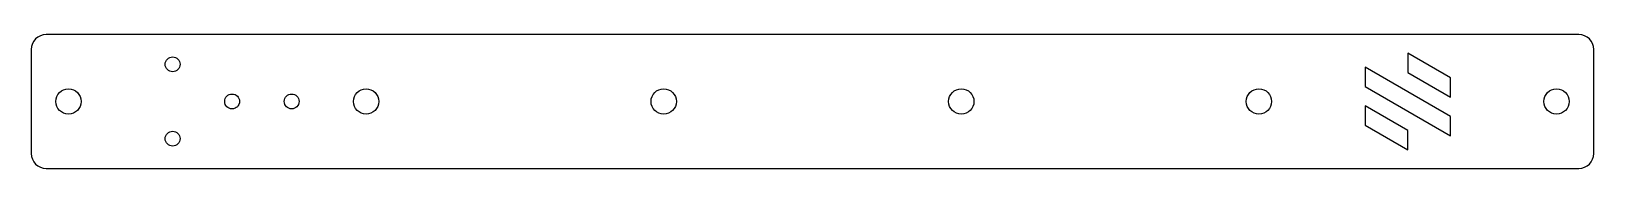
# Model space of a CAD drawing. Header units: millimetres. Extents: x 58 to 268, y 24 to 42.
import ezdxf

# ---------------------------------------------------------------- set-up
doc = ezdxf.new("R2010")
doc.units = ezdxf.units.MM
doc.layers.get('0').update_dxf_attribs({"linetype": 'CONTINUOUS'})

msp = doc.modelspace()

# ---------------------------------------------------------------- linework, layer by layer
for p, q in [((266, 42.11), (60, 42.11)), ((58, 40.11), (58, 26.11)), ((268, 26.11), (268, 40.11)), ((60, 24.11), (266, 24.11))]:
    msp.add_line(p, q)
for points in [[(243, 37), (248.74, 33.69), (248.74, 36.29), (243, 39.6)], [(237.26, 37.72), (237.26, 35.12), (248.74, 28.5), (248.74, 31.09)], [(237.26, 32.52), (237.26, 29.92), (243, 26.61), (243, 29.21)]]:
    msp.add_lwpolyline(points, close=True)
for centre, radius in [((77, 38.11), 1), ((63, 33.11), 1.7), ((85, 33.11), 1), ((93, 33.11), 1), ((103, 33.11), 1.7), ((143, 33.11), 1.7), ((183, 33.11), 1.7), ((223, 33.11), 1.7), ((263, 33.11), 1.7), ((77, 28.11), 1)]:
    msp.add_circle(centre, radius)
for centre, start, end in [((60, 40.11), 90, 180), ((266, 40.11), 0, 90), ((60, 26.11), 180, 270), ((266, 26.11), -90, 0)]:
    msp.add_arc(centre, 2, start, end)

doc.saveas('drawing.dxf')
